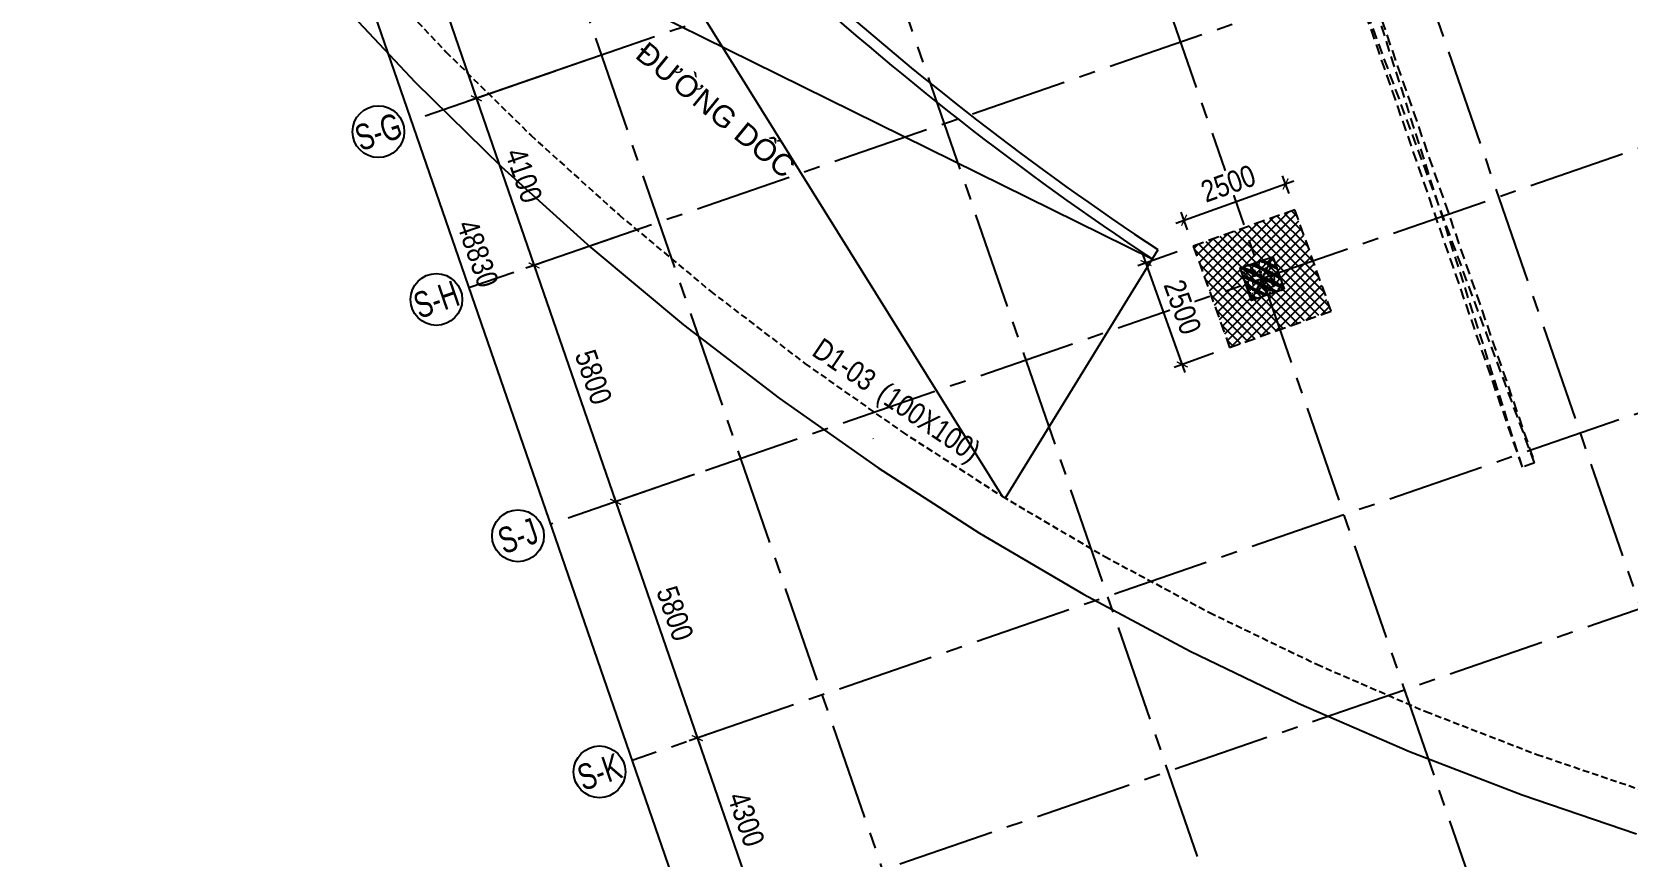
# Model space of a CAD drawing. Header units: millimetres. Extents: x -80883 to 1373228, y -532110 to 182357.
# Drawn here: x 1226251 to 1263269, y -339200 to -320058 of the extents above; entities that cross this region are included whole.
import ezdxf
from ezdxf.enums import TextEntityAlignment as Align

# ---------------------------------------------------------------- set-up
doc = ezdxf.new("R2010")
doc.units = ezdxf.units.MM
doc.header["$LTSCALE"] = 100
doc.header["$PDMODE"] = 32
doc.header["$PDSIZE"] = 2.5
for name, pattern in [('CENTER2', [1.125, 0.75, -0.125, 0.125, -0.125]), ('DASHED', [4.5, 3, -1.5]), ('HIDDEN', [0.375, 0.25, -0.125])]:
    doc.linetypes.add(name, pattern=pattern)
for name, color, linetype in [('0-khuat', 3, 'HIDDEN'), ('ccu11-Khuat', 9, 'DASHED'), ('ccu11-Manh', 8, 'Continuous'), ('ccu12-Hatch', 250, 'Continuous'), ('ccu12-Manh', 8, 'Continuous'), ('ccu12-Text', 31, 'Continuous'), ('ccu12-Thay', 7, 'Continuous'), ('ccu12-Truc', 13, 'CENTER2'), ('KC2-DIM', 251, 'Continuous'), ('KCS_COLUMN', 2, 'Continuous'), ('KT-Dim', 8, 'Continuous'), ('Xref.Asix of Basement B2$0$Xref.Asix of Basement$0$KT-Net cot vach', 6, 'Continuous'), ('Xref_ST_MBDV Cot vach 30.7.2022$0$Xref_ST_MBDV Cot vach 30.7.2022|Xref_ST_MBDV Cot vach 30.7.2022|Xref_ST_MBDV Cot vach 30.7.2022|Xref_ST_MBDV Cot vach 30.7.2022|A-CORE-OTLN', 2, 'Continuous'), ('Xref_ST_MBDV Cot vach 30.7.2022|Xref_ST_MBDV Cot vach 30.7.2022|Xref_ST_MBDV Cot vach 30.7.2022|Xref_ST_MBDV Cot vach 30.7.2022|A-GRID-SYM', 50, 'Continuous')]:
    doc.layers.add(name, color=color, linetype=linetype)
doc.layers.add('ccu12-Tencaukien', color=9, linetype='Continuous', lineweight=15)
doc.layers.add('KT-Net cot', color=2, linetype='Continuous', lineweight=50)
doc.styles.add('Arial', font='arial.ttf', dxfattribs={"width": 0.7})
doc.styles.add('Arial Narrow', font='ARIALN.TTF')
doc.styles.add('HBA-Text', font='GOTHIC.TTF')
doc.dimstyles.new('ccu12-200', dxfattribs={"dimscale": 200, "dimtxt": 2.5, "dimasz": 1, "dimexe": 1, "dimexo": 2, "dimgap": 1, "dimtad": 1, "dimdec": 0, "dimrnd": 5, "dimdsep": 46, "dimtxsty": 'Arial Narrow', "dimblk": 'ARCHTICK', "dimcen": -1, "dimdle": 1, "dimclrd": 256, "dimclre": 256, "dimclrt": 3, "dimadec": 0, "dimazin": 2, "dimtfac": 0.1, "dimtdec": 0, "dimtmove": 0, "dimatfit": 1, "dimldrblk": 'ARCHTICK', "dimfxl": 1, "dimtvp": 0.833333, "dimtolj": 1, "dimtzin": 12, "dimarcsym": 0})

# ---------------------------------------------------------------- blocks, each defined once
blk = doc.blocks.new('MBKC-T1-PN')
at = {"layer": 'ccu12-Hatch', "ltscale": 0.5}
h = blk.add_hatch(dxfattribs=at)
h.set_pattern_fill('ANSI31', color=256, scale=200)
h.set_pattern_definition([(45, (-1232600.9, 300749.45), (-449.0128, 449.0128), [])])
edge = h.paths.add_edge_path()
edge.add_arc((39597, -12165), 24169, 82.8814, 110.3519, ccw=False)
edge.add_line((42592, 11818), (58407, 7707))
edge.add_arc((57567, 4896), 2934, 22.3683, 73.3635, ccw=False)
edge.add_line((60280, 6013), (65645, -9495))
edge.add_arc((69912, -7701), 4629, 202.8095, 267.8461)
edge.add_line((69738, -12327), (89787, -12327))
edge.add_line((89787, -12327), (89787, -14487))
edge.add_line((89787, -14487), (90835, -14487))
edge.add_line((90835, -14487), (90835, -14487))
edge.add_line((90835, -14487), (93582, -14487))
edge.add_line((93582, -14487), (93582, -14487))
edge.add_line((93582, -14487), (97087, -14487))
edge.add_line((97087, -14487), (97087, -24427))
edge.add_line((97087, -24427), (89887, -24427))
edge.add_line((89887, -24427), (89887, -26427))
edge.add_line((89887, -26427), (104610, -26427))
edge.add_line((104610, -26427), (105347, -29849))
edge.add_arc((100504, -30535), 4892, -88.9828, 8.0634, ccw=False)
edge.add_line((100591, -35427), (55456, -35427))
edge.add_arc((55462, -30568), 4859, 197.5048, 269.9279, ccw=False)
edge.add_line((50828, -32029), (46319, -19000))
edge.add_arc((35343, -23363), 11812, 21.6783, 114.2966)
edge.add_line((30483, -12598), (15440, -17788))
edge.add_arc((13549, -12298), 5806, 244.5334, 289.0103, ccw=False)
edge.add_arc((51601, 27498), 60603, 217.62984, 228.00274, ccw=False)
edge.add_line((3605, -9503), (-504, -3436))
edge.add_arc((2629, -2740), 3210, 105.4996, 192.5144, ccw=False)
edge.add_line((1771, 353), (31191, 10495))
at = {"layer": 'ccu11-Khuat', "ltscale": 0.5, "elevation": 0}
blk.add_lwpolyline([(-6765, -6640), (-5324, -8992), (-3788, -11284), (-2159, -13512), (-441, -15671), (1363, -17758), (3251, -19770), (5220, -21704), (7266, -23555), (9386, -25321), (11576, -26999), (13833, -28587), (16152, -30081), (18531, -31479), (20964, -32780), (23449, -33979), (25981, -35077), (28555, -36070), (31168, -36957)], dxfattribs=at)
at = {"layer": 'ccu12-Manh', "ltscale": 0.5, "elevation": 0}
for points in [[(3556, -9847), (16152, -30081)], [(-1772, -13998), (19630, -24573)]]:
    blk.add_lwpolyline(points, dxfattribs=at)
at = {"layer": 'ccu12-Thay', "ltscale": 0.5}
blk.add_line((19761, -24360, 0), (16223, -30123, 0), dxfattribs=at)
for radius, start, end in [(69709, 218.51042, 236.50194), (69459, 227.96214, 236.49492)]:
    blk.add_arc((58103, 33558, 0), radius, start, end, dxfattribs=at)
at = {"layer": 'Xref_ST_MBDV Cot vach 30.7.2022$0$Xref_ST_MBDV Cot vach 30.7.2022|Xref_ST_MBDV Cot vach 30.7.2022|Xref_ST_MBDV Cot vach 30.7.2022|Xref_ST_MBDV Cot vach 30.7.2022|A-CORE-OTLN', "color": 6, "elevation": 0}
blk.add_lwpolyline([(-7629, -7145), (-6166, -9532), (-4607, -11858), (-2955, -14119), (-1211, -16310), (620, -18428), (2536, -20470), (4534, -22431), (6610, -24310), (8761, -26102), (10984, -27806), (13274, -29417), (15628, -30933), (18042, -32352), (20511, -33671), (23033, -34889), (25602, -36002), (28214, -37010), (30865, -37911)], dxfattribs=at)
blk = doc.blocks.new('GRID-SYM-flat-90')
at = {"layer": 'Xref_ST_MBDV Cot vach 30.7.2022|Xref_ST_MBDV Cot vach 30.7.2022|Xref_ST_MBDV Cot vach 30.7.2022|Xref_ST_MBDV Cot vach 30.7.2022|A-GRID-SYM'}
blk.add_circle((0, 0, 0), 900, dxfattribs=at)
at = {"layer": 'Xref_ST_MBDV Cot vach 30.7.2022|Xref_ST_MBDV Cot vach 30.7.2022|Xref_ST_MBDV Cot vach 30.7.2022|Xref_ST_MBDV Cot vach 30.7.2022|A-GRID-SYM', "style": 'HBA-Text'}
blk.add_attdef('GRID', text='', height=900, rotation=19.0471, dxfattribs=at).set_placement((0, 0, 0), align=Align.MIDDLE_CENTER)
blk = doc.blocks.new('GRID-SYM-flat-91')
at = {"layer": 'Xref_ST_MBDV Cot vach 30.7.2022|Xref_ST_MBDV Cot vach 30.7.2022|Xref_ST_MBDV Cot vach 30.7.2022|Xref_ST_MBDV Cot vach 30.7.2022|A-GRID-SYM'}
blk.add_circle((0, 0, 0), 900, dxfattribs=at)
at = {"layer": 'Xref_ST_MBDV Cot vach 30.7.2022|Xref_ST_MBDV Cot vach 30.7.2022|Xref_ST_MBDV Cot vach 30.7.2022|Xref_ST_MBDV Cot vach 30.7.2022|A-GRID-SYM', "style": 'HBA-Text'}
blk.add_attdef('GRID', text='', height=900, rotation=19.0471, dxfattribs=at).set_placement((0, 0, 0), align=Align.MIDDLE_CENTER)
blk = doc.blocks.new('_ARCHTICK')
at = {"color": 0, "linetype": 'ByBlock', "const_width": 0.15}
blk.add_lwpolyline([(-0.5, -0.5), (0.5, 0.5)], dxfattribs=at)
blk = doc.blocks.new('*D1090')
at = {"layer": 'Defpoints', "color": 0, "transparency": 16777216}
for p in [(312032, -68726, 0), (315815, -77470), (312921, -78469)]:
    blk.add_point(p, dxfattribs=at)
at = {"layer": 'KT-Dim', "lineweight": -2, "transparency": 16777216}
for p, q in [((311654, -68857), (309632, -69555)), ((309756, -69300), (312986, -78659)), ((315437, -77601), (312732, -78535))]:
    blk.add_line(p, q, dxfattribs=at)
at = {"layer": 'KT-Dim', "lineweight": -2, "transparency": 16777216, "xscale": 200, "yscale": 200, "zscale": 200}
for p, rotation in [((309821, -69489), 109.0471379636341), ((312921, -78469), 289.0471379636341)]:
    blk.add_blockref('_ARCHTICK', p, dxfattribs=dict(at, rotation=rotation))
at = {"layer": 'KT-Dim', "color": 3, "transparency": 16777216, "insert": (311801, -73831), "char_height": 500, "attachment_point": 5, "rotation": 289.0471, "style": 'Arial Narrow'}
blk.add_mtext('\\A1;9500', dxfattribs=at)
blk = doc.blocks.new('GRID-SYM-flat-103')
at = {"layer": 'Xref_ST_MBDV Cot vach 30.7.2022|Xref_ST_MBDV Cot vach 30.7.2022|Xref_ST_MBDV Cot vach 30.7.2022|Xref_ST_MBDV Cot vach 30.7.2022|A-GRID-SYM'}
blk.add_circle((0, 0, 0), 900, dxfattribs=at)
at = {"layer": 'Xref_ST_MBDV Cot vach 30.7.2022|Xref_ST_MBDV Cot vach 30.7.2022|Xref_ST_MBDV Cot vach 30.7.2022|Xref_ST_MBDV Cot vach 30.7.2022|A-GRID-SYM', "style": 'HBA-Text'}
blk.add_attdef('GRID', text='', height=900, rotation=19.0471, dxfattribs=at).set_placement((0, 0, 0), align=Align.MIDDLE_CENTER)
blk = doc.blocks.new('*D1057')
at = {"layer": 'Defpoints', "color": 0, "transparency": 16777216}
for p in [(315132, -77706, 0), (316470, -81582, 0), (314259, -82345)]:
    blk.add_point(p, dxfattribs=at)
at = {"layer": 'KT-Dim', "lineweight": -2, "transparency": 16777216}
for p, q in [((314754, -77837), (312732, -78535)), ((312856, -78280), (314324, -82534)), ((316092, -81712), (314070, -82410))]:
    blk.add_line(p, q, dxfattribs=at)
at = {"layer": 'KT-Dim', "lineweight": -2, "transparency": 16777216, "xscale": 200, "yscale": 200, "zscale": 200}
for p, rotation in [((312921, -78469), 109.0471379636341), ((314259, -82345), 289.0471379636341)]:
    blk.add_blockref('_ARCHTICK', p, dxfattribs=dict(at, rotation=rotation))
at = {"layer": 'KT-Dim', "color": 3, "transparency": 16777216, "insert": (314021, -80259), "char_height": 500, "attachment_point": 5, "rotation": 289.0471, "style": 'Arial Narrow'}
blk.add_mtext('\\A1;4100', dxfattribs=at)
blk = doc.blocks.new('*D1058')
at = {"layer": 'Defpoints', "color": 0, "transparency": 16777216}
for p in [(316470, -81582, 0), (318361, -87065, 0), (316152, -87827)]:
    blk.add_point(p, dxfattribs=at)
at = {"layer": 'KT-Dim', "lineweight": -2, "transparency": 16777216}
for p, q in [((316092, -81712), (314070, -82410)), ((314194, -82156), (316217, -88016)), ((317983, -87195), (315963, -87893))]:
    blk.add_line(p, q, dxfattribs=at)
at = {"layer": 'KT-Dim', "lineweight": -2, "transparency": 16777216, "xscale": 200, "yscale": 200, "zscale": 200}
for p, rotation in [((314259, -82345), 109.0471379636341), ((316152, -87827), 289.0471379636341)]:
    blk.add_blockref('_ARCHTICK', p, dxfattribs=dict(at, rotation=rotation))
at = {"layer": 'KT-Dim', "color": 3, "transparency": 16777216, "insert": (315636, -84937), "char_height": 500, "attachment_point": 5, "rotation": 289.0471, "style": 'Arial Narrow'}
blk.add_mtext('\\A1;5800', dxfattribs=at)
blk = doc.blocks.new('*D1059')
at = {"layer": 'Defpoints', "color": 0, "transparency": 16777216}
for p in [(306861, -58345, 0), (323836, -104143), (320491, -105298)]:
    blk.add_point(p, dxfattribs=at)
at = {"layer": 'KT-Dim', "lineweight": -2, "transparency": 16777216}
for p, q in [((306483, -58476), (304366, -59206)), ((304490, -58952), (320556, -105487)), ((323458, -104273), (320302, -105363))]:
    blk.add_line(p, q, dxfattribs=at)
at = {"layer": 'KT-Dim', "lineweight": -2, "transparency": 16777216, "xscale": 200, "yscale": 200, "zscale": 200}
for p, rotation in [((304555, -59141), 109.0471379636341), ((320491, -105298), 289.0471379636341)]:
    blk.add_blockref('_ARCHTICK', p, dxfattribs=dict(at, rotation=rotation))
at = {"layer": 'KT-Dim', "color": 3, "transparency": 16777216, "insert": (312954, -82071), "char_height": 500, "attachment_point": 5, "rotation": 289.0471, "style": 'Arial Narrow'}
blk.add_mtext('\\A1;48830', dxfattribs=at)
blk = doc.blocks.new('*D1060')
at = {"layer": 'Defpoints', "color": 0, "transparency": 16777216}
for p in [(318361, -87065, 0), (320256, -92546, 0), (318043, -93310)]:
    blk.add_point(p, dxfattribs=at)
at = {"layer": 'KT-Dim', "lineweight": -2, "transparency": 16777216}
for p, q in [((317983, -87195), (315961, -87893)), ((316085, -87639), (318108, -93500)), ((319877, -92677), (317854, -93376))]:
    blk.add_line(p, q, dxfattribs=at)
at = {"layer": 'KT-Dim', "lineweight": -2, "transparency": 16777216, "xscale": 200, "yscale": 200, "zscale": 200}
for p, rotation in [((316150, -87828), 109.0471379636341), ((318043, -93310), 289.0471379636341)]:
    blk.add_blockref('_ARCHTICK', p, dxfattribs=dict(at, rotation=rotation))
at = {"layer": 'KT-Dim', "color": 3, "transparency": 16777216, "insert": (317527, -90421), "char_height": 500, "attachment_point": 5, "rotation": 289.0471, "style": 'Arial Narrow'}
blk.add_mtext('\\A1;5800', dxfattribs=at)
blk = doc.blocks.new('*D1061')
at = {"layer": 'Defpoints', "color": 0, "transparency": 16777216}
for p in [(320256, -92546, 0), (321659, -96611, 0), (319448, -97374)]:
    blk.add_point(p, dxfattribs=at)
at = {"layer": 'KT-Dim', "lineweight": -2, "transparency": 16777216}
for p, q in [((319877, -92677), (317856, -93375)), ((317979, -93121), (319513, -97563)), ((321281, -96742), (319259, -97440))]:
    blk.add_line(p, q, dxfattribs=at)
at = {"layer": 'KT-Dim', "lineweight": -2, "transparency": 16777216, "xscale": 200, "yscale": 200, "zscale": 200}
for p, rotation in [((318045, -93310), 109.0471379636341), ((319448, -97374), 289.0471379636341)]:
    blk.add_blockref('_ARCHTICK', p, dxfattribs=dict(at, rotation=rotation))
at = {"layer": 'KT-Dim', "color": 3, "transparency": 16777216, "insert": (319177, -95193), "char_height": 500, "attachment_point": 5, "rotation": 289.0471, "style": 'Arial Narrow'}
blk.add_mtext('\\A1;4300', dxfattribs=at)
blk = doc.blocks.new('*U338')
h = blk.add_hatch()
h.set_pattern_fill('VATLIEU04', color=250, scale=40, style=0, pattern_type=2)
h.set_pattern_definition([(50, (-150, 850), (286.904, -25.1), [30, -330]), (355, (-150, 850), (-55.5, 300.877), [24, -264]), (100.451, (-126.1, 847.9), (231.404, 275.776), [25.496, -280.457]), (46.184, (-150, 930), (426.9, -66.21), [45, -495]), (96.636, (-114.43, 924.5), (373.87, 389.65), [38.24, -420.69]), (351.184, (-150, 930), (373.86, 389.65), [36, -396]), (21, (-110, 910), (238.763, -161.048), [30, -330]), (326, (-110, 910), (97.326, 290.06), [24, -264]), (71.451, (-90.1, 896.58), (336.09, 129.01), [25.496, -280.457]), (37.5, (-150, 850), (4.864, 133.1575), [0, -260.8, 0, -268, 0, -265]), (7.5, (-150, 850), (105.228, 157.765), [0, -152.8, 0, -254.8, 0, -101]), (327.5, (-239.2, 850), (213.529, -9.022), [0, -100, 0, -312, 0, -414]), (317.5, (-279.2, 850), (233.274, 40.042), [0, -130, 0, -207.2, 0, -294]), (45, (-150, 850), (-120.208, 120.208), []), (45, (-150, 899), (-120.208, 120.208), [])])
h.paths.add_polyline_path([(-475, -475), (325, -475), (325, 325), (-475, 325)])
at = {"color": 6, "ltscale": 0.25}
blk.add_lwpolyline([(-475, -475), (325, -475), (325, 325), (-475, 325)], close=True, dxfattribs=at)
at = {"layer": 'Defpoints', "linetype": 'ByBlock', "ltscale": 30}
for p, q in [((325, -475), (-475, 325)), ((-475, -475), (325, 325))]:
    blk.add_line(p, q, dxfattribs=at)
blk = doc.blocks.new('MBDV-B1-T1-PN')
at = {"layer": 'Xref.Asix of Basement B2$0$Xref.Asix of Basement$0$KT-Net cot vach', "linetype": 'ByBlock', "xscale": -0.9999999999999998, "rotation": 19.04713796363401}
blk.add_blockref('*U338', (22088, -24985), dxfattribs=at)
blk = doc.blocks.new('*U699')
at = {"layer": 'ccu12-Tencaukien', "color": 8, "ltscale": 10000}
blk.add_line((361, -155), (354, -155), dxfattribs=at)
at = {"layer": 'ccu12-Text', "color": 2, "style": 'Arial Narrow', "width": 0.8}
blk.add_attdef('SH', text='', height=300, dxfattribs=at).set_placement((276, 6), align=Align.BOTTOM_RIGHT)
at = {"layer": 'ccu12-Text', "color": 31, "style": 'Arial Narrow', "width": 0.8}
for tag, p in [('(', (508, -75)), ('KT', (633, -75)), (')', (963, -75))]:
    blk.add_attdef(tag, text='', height=250, dxfattribs=at).set_placement(p, align=Align.BOTTOM_LEFT)
blk = doc.blocks.new('VACH-NN-PN-T1')
at = {"layer": 'KCS_COLUMN', "linetype": 'HIDDEN', "ltscale": 10}
for p, q in [((29822, -41334), (25943, -29179)), ((30106, -41236), (25659, -29277))]:
    blk.add_line(p, q, dxfattribs=at)
blk.add_lwpolyline([(30106, -41236), (29822, -41334), (25659, -29277), (25943, -29179)], close=True, dxfattribs=at)
blk = doc.blocks.new('*D1326')
at = {"layer": 'Defpoints', "color": 0, "ltscale": 0.5, "transparency": 16777216}
for p in [(1253186, -325025), (1252087, -325418), (1254028, -327378)]:
    blk.add_point(p, dxfattribs=at)
at = {"layer": 'KC2-DIM', "lineweight": -2, "ltscale": 0.5, "transparency": 16777216}
for p, q in [((1252810, -325159), (1251898, -325485)), ((1252996, -327960), (1252019, -325230)), ((1253652, -327513), (1252741, -327839))]:
    blk.add_line(p, q, dxfattribs=at)
at = {"layer": 'KC2-DIM', "lineweight": -2, "ltscale": 0.5, "transparency": 16777216, "xscale": 200, "yscale": 200, "zscale": 200}
for p, rotation in [((1252087, -325418), 109.6849732125651), ((1252929, -327772), 289.6849732125651)]:
    blk.add_blockref('_ARCHTICK', p, dxfattribs=dict(at, rotation=rotation))
at = {"layer": 'KC2-DIM', "color": 3, "ltscale": 0.5, "transparency": 16777216, "insert": (1252936, -326441), "char_height": 500, "attachment_point": 5, "rotation": 289.685, "style": 'Arial Narrow', "bg_fill": 3, "box_fill_scale": 1.1, "bg_fill_color": 256, "bg_fill_true_color": 13158600, "bg_fill_transparency": 0}
blk.add_mtext('\\A1;2500', dxfattribs=at)
blk = doc.blocks.new('*D1327')
at = {"layer": 'Defpoints', "color": 0, "ltscale": 0.5, "transparency": 16777216}
for p in [(1255326, -323584), (1255540, -324182), (1253186, -325025)]:
    blk.add_point(p, dxfattribs=at)
at = {"layer": 'KC2-DIM', "lineweight": -2, "ltscale": 0.5, "transparency": 16777216}
for p, q in [((1252784, -324493), (1255514, -323516)), ((1255405, -323806), (1255258, -323395)), ((1253051, -324648), (1252905, -324238))]:
    blk.add_line(p, q, dxfattribs=at)
at = {"layer": 'KC2-DIM', "lineweight": -2, "ltscale": 0.5, "transparency": 16777216, "xscale": 200, "yscale": 200, "zscale": 200}
for p, rotation in [((1255326, -323584), 19.68497321256511), ((1252972, -324426), 199.6849732125651)]:
    blk.add_blockref('_ARCHTICK', p, dxfattribs=dict(at, rotation=rotation))
at = {"layer": 'KC2-DIM', "color": 3, "ltscale": 0.5, "transparency": 16777216, "insert": (1253996, -323576), "char_height": 500, "attachment_point": 5, "rotation": 19.685, "style": 'Arial Narrow', "bg_fill": 3, "box_fill_scale": 1.1, "bg_fill_color": 256, "bg_fill_true_color": 13158600, "bg_fill_transparency": 0}
blk.add_mtext('\\A1;2500', dxfattribs=at)
blk = doc.blocks.new('Grid-ST-flat-3')
at = {"layer": 'ccu12-Truc', "ltscale": 30}
for p, q in [((324450.3, -45484.5), (343539.5, -100776)), ((318967.8, -47377.3), (338057.1, -102668.8)), ((313485.4, -49270.1), (332574.6, -104561.6)), ((306868.6, -51554.5), (325957.9, -106846)), ((377595.9, -60477.9), (312746.7, -82867)), ((352142.8, -64928.1), (311408.7, -78991.5)), ((377787.3, -66547.8), (314639.5, -88349.4)), ((368131.1, -76017.5), (316532.3, -93831.9)), ((369534.4, -80082.1), (317935.6, -97896.5))]:
    blk.add_line(p, q, dxfattribs=at)
at = {"layer": 'KT-Dim'}
ref = blk.add_blockref('GRID-SYM-flat-103', (310649, -79241.9, 0), dxfattribs=dict(at, xscale=0.6666666666666666, yscale=0.6666666666666666, zscale=0.6666666666666666))
ref.add_attrib('GRID', 'S-G', dxfattribs={"layer": 'Xref_ST_MBDV Cot vach 30.7.2022|Xref_ST_MBDV Cot vach 30.7.2022|Xref_ST_MBDV Cot vach 30.7.2022|Xref_ST_MBDV Cot vach 30.7.2022|A-GRID-SYM', "height": 600, "rotation": 19, "style": 'HBA-Text', "width": 0.75}).set_placement((310649, -79241.9, 0), align=Align.MIDDLE_CENTER)
ref = blk.add_blockref('GRID-SYM-flat-103', (311992.9, -83134.8, 0), dxfattribs=dict(at, xscale=0.6666666666666666, yscale=0.6666666666666666, zscale=0.6666666666666666))
ref.add_attrib('GRID', 'S-H', dxfattribs={"layer": 'Xref_ST_MBDV Cot vach 30.7.2022|Xref_ST_MBDV Cot vach 30.7.2022|Xref_ST_MBDV Cot vach 30.7.2022|Xref_ST_MBDV Cot vach 30.7.2022|A-GRID-SYM', "height": 600, "rotation": 19, "style": 'HBA-Text', "width": 0.75}).set_placement((311992.9, -83134.8, 0), align=Align.MIDDLE_CENTER)
ref = blk.add_blockref('GRID-SYM-flat-91', (313885.7, -88617.3, 0), dxfattribs=dict(at, xscale=0.6666666666666666, yscale=0.6666666666666666, zscale=0.6666666666666666))
ref.add_attrib('GRID', 'S-J', dxfattribs={"layer": 'Xref_ST_MBDV Cot vach 30.7.2022|Xref_ST_MBDV Cot vach 30.7.2022|Xref_ST_MBDV Cot vach 30.7.2022|Xref_ST_MBDV Cot vach 30.7.2022|A-GRID-SYM', "height": 600, "rotation": 19, "style": 'HBA-Text', "width": 0.75}).set_placement((313885.7, -88617.3, 0), align=Align.MIDDLE_CENTER)
ref = blk.add_blockref('GRID-SYM-flat-90', (315776.1, -94093, 0), dxfattribs=dict(at, xscale=0.6666666666666666, yscale=0.6666666666666666, zscale=0.6666666666666666))
ref.add_attrib('GRID', 'S-K', dxfattribs={"layer": 'Xref_ST_MBDV Cot vach 30.7.2022|Xref_ST_MBDV Cot vach 30.7.2022|Xref_ST_MBDV Cot vach 30.7.2022|Xref_ST_MBDV Cot vach 30.7.2022|A-GRID-SYM', "height": 600, "rotation": 19, "style": 'HBA-Text', "width": 0.75}).set_placement((315776.1, -94093, 0), align=Align.MIDDLE_CENTER)
for base, p1, p2, picture, middle in [((320490.9, -105297.8, 0), (306860.8, -58345.3), (323836, -104142.9, 0), '*D1059', (312953.5, -82070.9, 0)), ((312921.2, -78469.5, 0), (312031.6, -68726.2, 0), (315815.2, -77470.3, 0), '*D1090', (311801.4, -73830.9, 0)), ((314259.2, -82345, 0), (315132, -77706.2, 0), (316470, -81581.7), '*D1057', (314020.5, -80258.6, 0)), ((316151.9, -87827.3, 0), (316469.9, -81581.6), (318360.7, -87064.7), '*D1058', (315635.9, -84937.5, 0)), ((318042.7, -93310.5, 0), (318360.7, -87064.7), (320255.6, -92546.5), '*D1060', (317526.7, -90420.6, 0)), ((319448, -97374.3, 0), (320255.6, -92546.5), (321658.8, -96611), '*D1061', (319176.8, -95193.5, 0))]:
    dim = blk.add_linear_dim(base=base, p1=p1, p2=p2, angle=109.04714, dimstyle='ccu12-200', dxfattribs=at)
    dim.commit()
    dim.dimension.update_dxf_attribs({"geometry": picture, "text_midpoint": middle})

msp = doc.modelspace()

# ---------------------------------------------------------------- block references
for name, p in [('MBKC-T1-PN', (1232600.9, -300749.5)), ('Grid-ST-flat-3', (923638.3, -243129.8))]:
    msp.add_blockref(name, p)
at = {"layer": 'ccu11-Manh'}
msp.add_blockref('MBDV-B1-T1-PN', (1232600.9, -300749.5), dxfattribs=at)
at = {"layer": 'ccu12-Tencaukien', "extrusion": (-1.84237e-07, -1.05776e-06, 1)}
ref = msp.add_blockref('*U699', (1245614.9, -328804.9, -1), dxfattribs=dict(at, xscale=1.815893337873056, yscale=1.815893337873056, zscale=1.815893337873056, rotation=305.5335150781065))
ref.add_attrib('KT', '(100X100)', dxfattribs={"color": 31, "extrusion": (-1.84237e-07, -1.05776e-06, 1), "height": 500, "rotation": 325.99658, "style": 'Arial Narrow'}).set_placement((1245723.9, -328689.7, 0), align=Align.BOTTOM_LEFT)
ref.add_attrib('SH', 'D1-03', dxfattribs={"color": 2, "extrusion": (-1.84237e-07, -1.05776e-06, 1), "height": 500, "rotation": 325.99658, "style": 'Arial Narrow'}).set_placement((1245517.5, -328539.8, 0), align=Align.BOTTOM_RIGHT)
at = {"layer": 'KT-Net cot'}
msp.add_blockref('VACH-NN-PN-T1', (1230995, -288820.4), dxfattribs=at)

# ---------------------------------------------------------------- texts
at = {"layer": 'ccu12-Tencaukien', "color": 31, "style": 'Arial'}
msp.add_text('ĐƯỜNG DỐC', height=500, rotation=320.78826, dxfattribs=at).set_placement((1240213.5, -320639.7, 0.1))

# ---------------------------------------------------------------- next in the draw order: dimensions: what is measured, and where the dimension line sits
at = {"layer": 'KC2-DIM', "ltscale": 0.5}
dim = msp.add_aligned_dim(p1=(1254028.3, -327378.5), p2=(1253186.2, -325024.6), distance=1167.6, dimstyle='ccu12-200', override={"dimfxl": 150, "dimtfill": 1}, dxfattribs=at)
dim.commit()
dim.dimension.update_dxf_attribs({"geometry": '*D1326', "text_midpoint": (1252936.5, -326441.5)})

# ---------------------------------------------------------------- next in the draw order: dimensions: what is measured, and where the dimension line sits
dim = msp.add_aligned_dim(p1=(1253186.2, -325024.6), p2=(1255540.1, -324182.5), distance=635.9, dimstyle='ccu12-200', override={"dimfxl": 150, "dimtfill": 1}, dxfattribs=at)
dim.commit()
dim.dimension.update_dxf_attribs({"geometry": '*D1327', "text_midpoint": (1253995.5, -323576.1)})

# ---------------------------------------------------------------- next in the draw order: hatches: boundary and pattern name
at = {"layer": 'ccu12-Hatch', "ltscale": 0.5}
h = msp.add_hatch(dxfattribs=at)
h.set_pattern_fill('ANSI37', color=256, scale=50)
h.paths.add_polyline_path([(1255540.1, -324182.5), (1253186.2, -325024.6), (1254028.3, -327378.5), (1256382.2, -326536.4)])

# ---------------------------------------------------------------- next in the draw order: linework, layer by layer
at = {"layer": '0-khuat', "ltscale": 10}
msp.add_lwpolyline([(1256382.2, -326536.4), (1255540.1, -324182.5), (1253186.2, -325024.6), (1254028.3, -327378.5)], close=True, dxfattribs=at)

doc.saveas('drawing.dxf')
